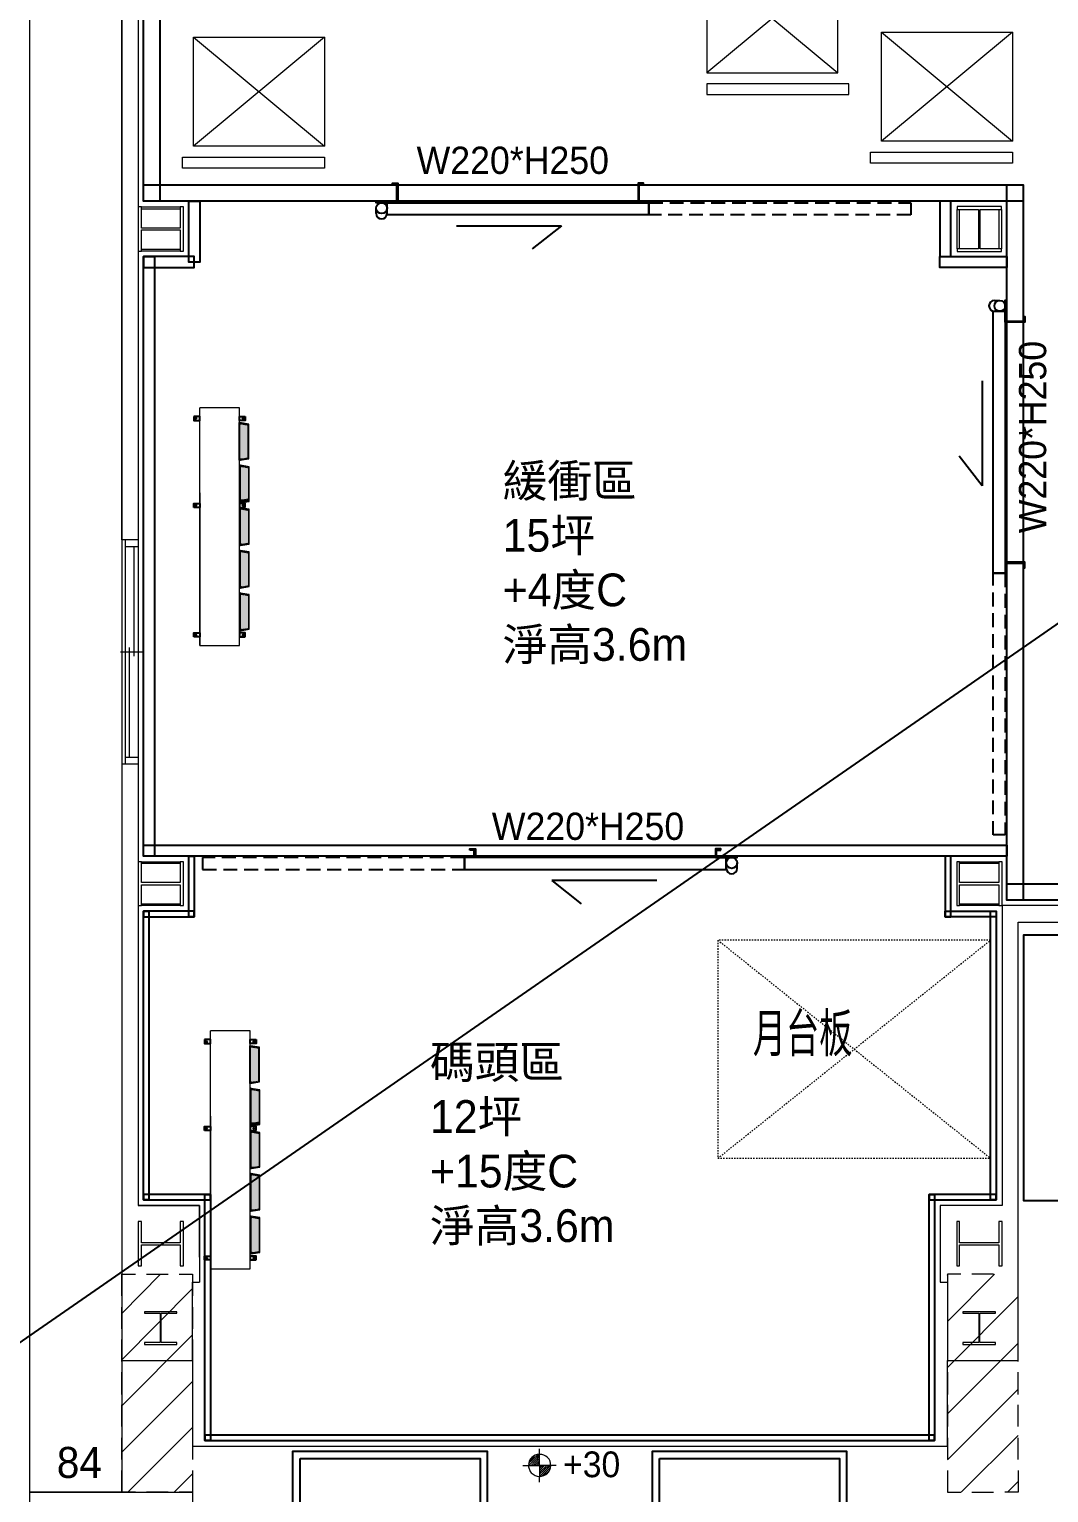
# Model space of a CAD drawing. Header units: millimetres. Extents: x -15161 to 10473752, y -72817 to 33960.
# Drawn here: x -1918 to -984, y -19793 to -18451 of the extents above; entities that cross this region are included whole.
import ezdxf
from ezdxf.enums import TextEntityAlignment as Align

# ---------------------------------------------------------------- set-up
doc = ezdxf.new("R2010")
doc.units = ezdxf.units.MM
for name, pattern in [('DASHED', [0.75, 0.5, -0.25]), ('HIDDEN', [9.525, 6.35, -3.175]), ('JIS_02_1.2', [2.5, 1.25, -1.25])]:
    doc.linetypes.add(name, pattern=pattern)
for name, color, linetype, lineweight in [('1', 7, 'Continuous', 9), ('C6', 6, 'Continuous', 5), ('添利-門', 150, 'Continuous', 25)]:
    doc.layers.add(name, color=color, linetype=linetype, lineweight=lineweight)
for name, color, linetype in [('HIDDEN', 2, 'DASHED'), ('PDF_幾何圖形', 7, 'Continuous'), ('PDF_文字', 7, 'Continuous'), ('TEXT', 4, 'Continuous'), ('TITLE', 7, 'Continuous')]:
    doc.layers.add(name, color=color, linetype=linetype)
doc.styles.add('C1', font='simplex.shx', dxfattribs={"bigfont": 'chin.shx'})
doc.styles.add('CHINA', font='C2.SHX', dxfattribs={"width": 0.8, "bigfont": 'CHINA.SHX'})
doc.styles.add('PDF PMingLiU', font='PMingLiU.ttf')
doc.styles.get("Standard").update_dxf_attribs({"font": 'arial.ttf'})

# ---------------------------------------------------------------- blocks, each defined once
blk = doc.blocks.new('拆除後的建築底圖1131126')
at = {"layer": 'PDF_幾何圖形', "lineweight": 0}
for points in [[(9532.7, 3547.1), (9532.7, -46.7), (9448.4, -46.7), (9448.4, 3547.1)], [(9586, 1090.9), (9589, 1090.9), (9589, 1131.6), (9586, 1131.6), (9586, 1112.1), (9550.5, 1112.1), (9550.5, 1131.6), (9547.5, 1131.6), (9547.5, 1090.9), (9550.5, 1090.9), (9550.5, 1110.4), (9586, 1110.4)], [(9550.5, 1129.5), (9550.5, 1131.6), (9586, 1131.6), (9586, 1129.5)], [(10298.2, 1093.1), (10298.2, 1090.5), (10338.8, 1090.5), (10338.8, 1093.1), (10319.4, 1093.1), (10319.4, 1129.1), (10338.8, 1129.1), (10338.8, 1132), (10298.2, 1132), (10298.2, 1129.1), (10317.7, 1129.1), (10317.7, 1093.1)], [(10298.2, 1093.1), (10298.2, 1129.1), (10299.9, 1129.1), (10299.9, 1093.1)], [(10336.7, 1093.1), (10336.7, 1129.1), (10338.8, 1129.1), (10338.8, 1093.1)], [(9550.5, 1090.9), (9550.5, 1092.6), (9586, 1092.6), (9586, 1090.9)], [(9586, 491), (9589, 491), (9589, 531.2), (9586, 531.2), (9586, 512.2), (9550.5, 512.2), (9550.5, 531.2), (9547.5, 531.2), (9547.5, 491), (9550.5, 491), (9550.5, 510), (9586, 510)], [(9550.5, 529.5), (9550.5, 531.2), (9586, 531.2), (9586, 529.5)], [(10336.3, 491), (10339.3, 491), (10339.3, 531.2), (10336.3, 531.2), (10336.3, 512.2), (10300.3, 512.2), (10300.3, 531.2), (10297.8, 531.2), (10297.8, 491), (10300.3, 491), (10300.3, 510), (10336.3, 510)], [(10300.3, 529.5), (10300.3, 531.2), (10336.3, 531.2), (10336.3, 529.5)], [(9550.5, 491), (9550.5, 492.7), (9586, 492.7), (9586, 491)], [(10282.5, 168.8), (10282.5, 145.9), (10289.3, 145.9), (10289.3, 73.9), (10354.1, 73.9), (10354.1, 475.7), (10418.4, 475.7), (11018.4, 475.7), (11073.4, 475.7), (11073.4, 460.9), (11123.4, 460.9), (11123.4, 491), (11018.4, 491), (10418.4, 491), (10339.3, 491), (10339.3, 216.2), (10282.5, 216.2), (10282.5, 168.8)], [(10300.3, 491), (10300.3, 492.7), (10336.3, 492.7), (10336.3, 491)], [(9586, 160.7), (9589, 160.7), (9589, 201.4), (9586, 201.4), (9586, 181.9), (9550.5, 181.9), (9550.5, 201.4), (9547.5, 201.4), (9547.5, 160.7), (9550.5, 160.7), (9550.5, 180.2), (9586, 180.2)], [(10336.3, 160.7), (10339.3, 160.7), (10339.3, 201.4), (10336.3, 201.4), (10336.3, 181.9), (10300.3, 181.9), (10300.3, 201.4), (10297.8, 201.4), (10297.8, 160.7), (10300.3, 160.7), (10300.3, 180.2), (10336.3, 180.2)], [(9583.1, 117.5), (9583.1, 118.8), (9553.4, 118.8), (9553.4, 117.5), (9567.8, 117.5), (9567.8, 90.4), (9553.4, 90.4), (9553.4, 88.8), (9583.1, 88.8), (9583.1, 90.4), (9568.7, 90.4), (9568.7, 117.5)], [(10333.3, 117.5), (10333.3, 118.8), (10303.3, 118.8), (10303.3, 117.5), (10318.1, 117.5), (10318.1, 90.4), (10303.3, 90.4), (10303.3, 88.8), (10333.3, 88.8), (10333.3, 90.4), (10318.9, 90.4), (10318.9, 117.5)], [(9597.5, -46.7), (9597.5, -169.5), (9487.4, -169.5), (9487.4, -569.6), (10787.6, -569.6), (9448.4, -741.5), (9448.4, -46.7)]]:
    blk.add_lwpolyline(points, close=True, dxfattribs=at)
for points in [[(9448.4, 1282.7), (9448.4, 1302.6)], [(9547.5, 1308.6), (9547.5, 826.3), (9532.7, 826.3), (9532.7, 1308.6)], [(9448.4, 1252.7), (9448.4, 1272.6)], [(9448.4, 1222.6), (9448.4, 1242.5)], [(9448.4, 1192.6), (9448.4, 1212.5)], [(9448.4, 1162.5), (9448.4, 1182.4)], [(9448.4, 1132.4), (9448.4, 1152.8)], [(9448.4, 1102.4), (9448.4, 1122.7)], [(9448.4, 1072.7), (9448.4, 1092.6)], [(9448.4, 1042.7), (9448.4, 1062.6)], [(9448.4, 1012.6), (9448.4, 1032.5)], [(9448.4, 982.6), (9448.4, 1002.5)], [(9448.4, 952.5), (9448.4, 972.4)], [(9448.4, 922.4), (9448.4, 942.8)], [(9448.4, 892.4), (9448.4, 912.7)], [(9448.4, 862.7), (9448.4, 882.6)], [(9448.4, 832.7), (9448.4, 852.6)], [(9448.4, 802.6), (9448.4, 822.5)], [(9532.7, 826.3), (9532.7, 621), (9547.5, 621), (9547.5, 216.2), (9603.8, 216.2), (9603.8, 168.8), (9603.8, 216.2), (9547.5, 216.2)], [(9535.6, 826.3), (9535.6, 621)], [(9547.5, 820), (9535.6, 820)], [(9543.7, 820), (9543.7, 719.6)], [(9547.5, 826.3), (9547.5, 621)], [(9448.4, 772.5), (9448.4, 792.4)], [(9448.4, 742.5), (9448.4, 762.4)], [(9448.4, 712.4), (9448.4, 732.3)], [(9539.5, 626.9), (9539.5, 727.7)], [(9551.7, 723.4), (9531.4, 723.4)], [(9448.4, 682.4), (9448.4, 702.7)], [(9448.4, 652.3), (9448.4, 672.6)], [(9448.4, 622.7), (9448.4, 642.6)], [(9532.7, 621), (9532.7, 73.9), (9597.5, 73.9), (9597.5, 145.9), (9603.8, 145.9)], [(9547.5, 626.9), (9535.6, 626.9)], [(9448.4, 592.6), (9448.4, 612.5)], [(9448.4, 562.5), (9448.4, 582.4)], [(9448.4, 532.5), (9448.4, 552.4)], [(9448.4, 502.4), (9448.4, 522.3)], [(9448.4, 472.4), (9448.4, 492.3)], [(9448.4, 442.3), (9448.4, 462.6)], [(9448.4, 412.2), (9448.4, 432.6)], [(9448.4, 382.6), (9448.4, 402.5)], [(9448.4, 352.5), (9448.4, 372.4)], [(9448.4, 322.5), (9448.4, 342.4)], [(9448.4, 292.4), (9448.4, 312.3)], [(9448.4, 262.3), (9448.4, 282.2)], [(9448.4, 232.3), (9448.4, 252.6)], [(9448.4, 202.2), (9448.4, 222.5)], [(10339.3, 216.2), (10282.5, 216.2), (10282.5, 168.8)], [(9448.4, 172.6), (9448.4, 192.5)], [(9448.4, 142.5), (9448.4, 162.4)], [(9603.8, 168.8), (9603.8, 145.9)], [(9532.7, 133.2), (9532.7, 153.1), (9545, 153.1)], [(9532.7, 117.1), (9568.2, 153.1)], [(9555.1, 153.1), (9575, 153.1)], [(9585.2, 153.1), (9597.5, 153.1), (9597.5, 133.2)], [(10301.6, 153.1), (10289.3, 153.1), (10289.3, 133.2)], [(10289.3, 109.9), (10332.5, 153.1)], [(10289.3, 152.3), (10289.7, 153.1)], [(10331.6, 153.1), (10311.7, 153.1)], [(10354.1, 133.2), (10354.1, 153.1)], [(9532.7, 74.8), (9597.5, 140)], [(9448.4, 112.5), (9448.4, 132.4)], [(9532.7, 103.1), (9532.7, 123)], [(9597.5, 123), (9597.5, 103.1)], [(10289.3, 67.6), (10354.1, 132.8)], [(10289.3, 123), (10289.3, 103.1)], [(9448.4, 82.4), (9448.4, 102.3)], [(9532.7, 32.4), (9597.5, 97.6)], [(9532.7, 73.1), (9532.7, 93.4)], [(9597.5, 93.4), (9597.5, 73.1)], [(10289.3, 93.4), (10289.3, 73.1)], [(10289.3, 25.2), (10354.1, 90)], [(10354.1, 73.1), (10354.1, 93.4)], [(9448.4, 52.3), (9448.4, 72.2)], [(9597.5, 73.9), (9597.5, -4.4), (10289.3, -4.4), (10289.3, 73.9)], [(9532.7, 43), (9532.7, 63.3)], [(9532.7, -9.9), (9597.5, 54.9)], [(9597.5, 63.3), (9597.5, 43)], [(10289.3, 63.3), (10289.3, 43)], [(10354.1, 43), (10354.1, 63.3)], [(9448.4, 22.3), (9448.4, 42.2)], [(10289.3, -17.1), (10354.1, 47.7)], [(9532.7, 13.4), (9532.7, 33.3)], [(9597.5, 33.3), (9597.5, 13.4)], [(10289.3, 33.3), (10289.3, 13.4)], [(10354.1, 13.4), (10354.1, 33.3)], [(9448.4, -7.8), (9448.4, 12.5)], [(9532.7, -16.7), (9532.7, 3.2)], [(9538.2, -46.7), (9597.5, 12.5)], [(9597.5, 3.2), (9597.5, -16.7)], [(10289.3, 3.2), (10289.3, -16.7)], [(10302, -46.7), (10354.1, 5.3)], [(10354.1, -16.7), (10354.1, 3.2)], [(9448.4, -37.8), (9448.4, -17.5)], [(9545, -46.7), (9532.7, -46.7), (9532.7, -26.8)], [(9580.5, -46.7), (9597.5, -29.8)], [(9597.5, -26.8), (9597.5, -46.7), (9585.2, -46.7)], [(10289.3, -26.8), (10289.3, -46.7), (10301.6, -46.7)], [(10354.1, -26.8), (10354.1, -46.7), (10341.8, -46.7)], [(10344.3, -46.7), (10354.1, -37)], [(9575, -46.7), (9555.1, -46.7)], [(10311.7, -46.7), (10331.6, -46.7)]]:
    blk.add_lwpolyline(points, dxfattribs=at)
at = {"layer": 'PDF_幾何圖形', "lineweight": 5}
for points in [[(9905.3, -20.5), (9914.2, -12)], [(9905.7, -22.2), (9915.4, -12.4)], [(9906.1, -18.4), (9911.6, -12.4)], [(9915.4, -37.4), (9915.4, -32.3), (9915.9, -32.8), (9915.4, -32.3), (9925.6, -22.2), (9915.4, -22.2), (9915.4, -12), (9915.4, -6.9)], [(9900.2, -22.2), (9905.3, -22.2), (9905.3, -23.4), (9905.7, -24.3), (9906.5, -26.8), (9907, -27.7), (9907.8, -29)], [(9905.3, -22.2), (9915.4, -22.2), (9915.4, -32.3)], [(9907.8, -22.2), (9915.4, -14.1)], [(9909.5, -22.2), (9915.4, -15.8)], [(9911.2, -22.2), (9915.4, -17.9)], [(9912.9, -22.2), (9915.4, -19.6)], [(9915, -22.2), (9915.4, -21.3)], [(9915.4, -23), (9916.7, -22.2)], [(9915.4, -25.1), (9918.4, -22.2)], [(9915.4, -26.8), (9920.1, -22.2)], [(9915.4, -28.5), (9922.2, -22.2)], [(9915.4, -30.2), (9923.9, -22.2)], [(9917.5, -31.9), (9925.6, -23.9)], [(9930.7, -22.2), (9925.6, -22.2), (9926, -22.6)], [(9920.1, -31.1), (9924.7, -26.8)]]:
    blk.add_lwpolyline(points, dxfattribs=at)
for points in [[(9915.4, -12), (9909.9, -11.4), (9905.2, -16.9), (9905.3, -22.2)], [(9925.6, -22.2), (9926.4, -16.9), (9920.7, -11.4), (9915.4, -12)], [(9915.4, -32.3), (9920.7, -32.3), (9926.1, -27.8), (9925.6, -22.2)], [(9907.8, -29), (9909.9, -30.5), (9912.7, -32.4), (9915.4, -32.3)]]:
    blk.add_open_spline(points, degree=3, dxfattribs=at)
at = {"layer": 'PDF_文字', "attachment_point": 4, "style": 'PDF PMingLiU'}
for s, insert, char_height in [('84', (9473, -19.6), 28.45), ('+30', (9937, -21.3), 23.61)]:
    blk.add_mtext(s, dxfattribs=dict(at, insert=insert, char_height=char_height))
blk = doc.blocks.new('3.5T')
at = {"color": 0}
for p, q in [((23807.8, 9290.4), (23807.8, 9312.3)), ((23837.3, 9250.6), (23840.8, 9311.2)), ((23924.8, 9250.6), (23924.8, 9311.2)), ((23960.4, 9290.4), (23960.4, 9312.3)), ((23861.8, 9300.7), (23903.8, 9300.7)), ((23882.8, 9279.7), (23861.8, 9300.7)), ((23903.8, 9300.7), (23882.8, 9279.7)), ((23819.6, 9290.4), (23807.8, 9290.4)), ((23819.9, 9290.2), (23816.3, 9244.7)), ((23840.8, 9290.2), (23819.9, 9290.2)), ((23924.8, 9290.2), (23945.8, 9290.2)), ((23945.6, 9290.4), (23960.4, 9290.4)), ((23945.8, 9290.2), (23950.7, 9244.7)), ((23855.7, 9257.3), (23855.7, 9273.3)), ((23855.7, 9273.3), (23908.4, 9273.3)), ((23908.4, 9273.3), (23908.4, 9257.3)), ((23856.9, 9257.3), (23856.9, 9262.1)), ((23856.9, 9262.1), (23908.4, 9262.1)), ((23908.4, 9257.3), (23856.9, 9257.3)), ((23956.6, 9250.6), (23811.2, 9250.6)), ((23816.3, 9250.6), (23816.3, 9254.1)), ((23816.3, 9206.2), (23816.3, 9250.6)), ((23945.8, 9127.5), (23950.7, 9250.6)), ((23950.7, 9250.6), (23950.7, 9254.1)), ((23798.9, 9234.7), (23798.9, 9143.3)), ((23966.8, 9143.3), (23966.8, 9239.1)), ((23816.3, 9206.2), (23798.9, 9206.2)), ((23819.9, 9127.5), (23816.3, 9206.2)), ((23824.8, 9210.5), (23817, 9210.5)), ((23820.7, 9154.3), (23820.7, 9210.5)), ((23820.8, 9199.4), (23821.4, 9212.4)), ((23821.4, 9210.6), (23830.3, 9211.2)), ((23830.3, 9211.2), (23830.3, 9199.4)), ((23933.2, 9211.2), (23933.2, 9199.4)), ((23942.1, 9210.6), (23933.2, 9211.2)), ((23942.7, 9199.4), (23942.1, 9212.4)), ((23942.8, 9154.3), (23942.8, 9210.5)), ((23950.7, 9206.2), (23966.8, 9206.2)), ((23809.4, 9174.8), (23809.4, 9201)), ((23809.4, 9201), (23816.3, 9201)), ((23830.3, 9198.8), (23820.8, 9199.4)), ((23829.7, 9193.5), (23820.8, 9193.5)), ((23829.7, 9162.7), (23829.7, 9193.5)), ((23933.2, 9198.8), (23942.7, 9199.4)), ((23933.8, 9193.5), (23942.7, 9193.5)), ((23933.8, 9162.7), (23933.8, 9193.5)), ((23956.3, 9201), (23950.7, 9201)), ((23956.3, 9174.8), (23956.3, 9201)), ((23816.3, 9174.8), (23809.4, 9174.8)), ((23822, 9153.3), (23829.7, 9162.7)), ((23941.5, 9153.3), (23933.8, 9162.7)), ((23950.7, 9174.8), (23956.3, 9174.8)), ((23826.8, 9153.8), (23798.9, 9143.3)), ((23822.6, 9149.7), (23832, 9156.8)), ((23822.6, 9144.4), (23822.6, 9149.7)), ((23831.5, 9150.1), (23831, 9154.3)), ((23833.2, 9156.2), (23922.6, 9156.2)), ((23922.6, 9156.8), (23934.4, 9156.8)), ((23932, 9150.1), (23932.5, 9154.3)), ((23934.4, 9156.8), (23939.7, 9150.3)), ((23966.8, 9143.3), (23935.3, 9153.8)), ((23939.7, 9150.3), (23940.9, 9140.9)), ((23819.7, 9143.3), (23777.9, 9143.3)), ((23778.2, 9144), (23782.4, 9146.5)), ((23782.4, 9146.5), (23795.1, 9146.5)), ((23795.1, 9146.5), (23798.1, 9145.9)), ((23798.9, 9143.3), (23809.4, 9127.5)), ((23884.7, 9137.9), (23820.2, 9139.2)), ((23822.6, 9140.3), (23822.6, 9144.4)), ((23947.6, 9141.5), (23884.7, 9137.9)), ((23947.3, 9143.3), (23987.7, 9143.3)), ((23956.3, 9127.5), (23966.8, 9143.3)), ((23971.1, 9146.5), (23968.1, 9145.9)), ((23989.3, 9146.5), (23971.1, 9146.5)), ((23988.1, 9142.8), (23989.3, 9146.5)), ((23808.4, 9128.4), (23808.4, 9123.7)), ((23808.4, 9123.7), (23880.6, 9119)), ((23809.6, 9128.4), (23820.2, 9126.1)), ((23820.2, 9126.1), (23880.6, 9122.5)), ((23880.6, 9122.5), (23946.2, 9127.9)), ((23880.6, 9119), (23956.9, 9123.7)), ((23946.2, 9127.9), (23956.3, 9128.4)), ((23956.9, 9123.7), (23956.9, 9127.9))]:
    blk.add_line(p, q, dxfattribs=at)
for points in [[(23971.8, 9312.3), (23793.8, 9312.3), (23793.8, 9675.1), (23971.8, 9675.1)], [(23800.3, 9668.4), (23965.3, 9668.4), (23965.3, 9318.8), (23800.3, 9318.8)]]:
    blk.add_lwpolyline(points, close=True, dxfattribs=at)
at = {"color": 0, "const_width": 0.81}
blk.add_lwpolyline([(23829.1, 9153.4), (23826.7, 9153.4), (23826.7, 9154.1), (23827.7, 9154.1)], dxfattribs=at)
at = {"color": 0}
for centre in [(23819.9, 9261.1), (23945.8, 9261.1)]:
    blk.add_circle(centre, 7, dxfattribs=at)
for centre, radius, start, end in [((23815, 9235.3), 15.7, 87.7639, 182.2025), ((23956.7, 9240.2), 11.1, 337.225, 77.1287)]:
    blk.add_arc(centre, radius, start, end, dxfattribs=at)
at = {"layer": 'TEXT', "style": 'C1', "width": 0.8}
blk.add_text('3.5T', height=50, dxfattribs=at).set_placement((23877.6, 9497.3), align=Align.MIDDLE_CENTER)

msp = doc.modelspace()

# ---------------------------------------------------------------- hatches: boundary and pattern name
h = msp.add_hatch(color=230)
h.dxf.hatch_style = 1
h.paths.add_polyline_path([(-1717.3388, -18813.6885), (-1725.0596, -18812.2847), (-1725.0596, -18813.5132), (-1725.0596, -18845.8782), (-1717.3388, -18844.4744)])
h = msp.add_hatch(color=230)
h.dxf.hatch_style = 1
h.paths.add_polyline_path([(-1716.8846, -18852.7468), (-1724.6054, -18851.343), (-1724.6054, -18852.5715), (-1724.6054, -18884.9365), (-1716.8846, -18883.5327)])
h = msp.add_hatch(color=230)
h.dxf.hatch_style = 1
h.paths.add_polyline_path([(-1716.8846, -18891.8052), (-1724.6054, -18890.4014), (-1724.6054, -18891.6299), (-1724.6054, -18923.9948), (-1716.8846, -18922.591)])
h = msp.add_hatch(color=230)
h.dxf.hatch_style = 1
h.paths.add_polyline_path([(-1716.8846, -18930.8635), (-1724.6054, -18929.4597), (-1724.6054, -18930.6882), (-1724.6054, -18963.0532), (-1716.8846, -18961.6494)])
h = msp.add_hatch(color=230)
h.dxf.hatch_style = 1
h.paths.add_polyline_path([(-1716.8846, -18969.9218), (-1724.6054, -18968.518), (-1724.6054, -18969.7465), (-1724.6054, -19002.1115), (-1716.8846, -19000.7077)])
h = msp.add_hatch(color=230)
h.dxf.hatch_style = 1
h.paths.add_polyline_path([(-1716.8846, -18969.9218), (-1724.6054, -18968.518), (-1724.6054, -18969.7465), (-1724.6054, -19002.1115), (-1716.8846, -19000.7077)])
h = msp.add_hatch(color=230)
h.dxf.hatch_style = 1
h.paths.add_polyline_path([(-1707.5197, -19384.8586), (-1715.2405, -19383.4548), (-1715.2405, -19384.6833), (-1715.2405, -19417.0482), (-1707.5197, -19415.6444)])
h = msp.add_hatch(color=230)
h.dxf.hatch_style = 1
h.paths.add_polyline_path([(-1707.0655, -19423.9169), (-1714.7864, -19422.5131), (-1714.7864, -19423.7416), (-1714.7864, -19456.1065), (-1707.0655, -19454.7028)])
h = msp.add_hatch(color=230)
h.dxf.hatch_style = 1
h.paths.add_polyline_path([(-1707.0655, -19462.9752), (-1714.7864, -19461.5714), (-1714.7864, -19462.7999), (-1714.7864, -19495.1649), (-1707.0655, -19493.7611)])
h = msp.add_hatch(color=230)
h.dxf.hatch_style = 1
h.paths.add_polyline_path([(-1707.0655, -19502.0336), (-1714.7864, -19500.6298), (-1714.7864, -19501.8583), (-1714.7864, -19534.2232), (-1707.0655, -19532.8194)])
h = msp.add_hatch(color=230)
h.dxf.hatch_style = 1
h.paths.add_polyline_path([(-1707.0655, -19541.0919), (-1714.7864, -19539.6881), (-1714.7864, -19540.9166), (-1714.7864, -19573.2815), (-1707.0655, -19571.8778)])
h = msp.add_hatch(color=230)
h.dxf.hatch_style = 1
h.paths.add_polyline_path([(-1707.0655, -19541.0919), (-1714.7864, -19539.6881), (-1714.7864, -19540.9166), (-1714.7864, -19573.2815), (-1707.0655, -19571.8778)])
at = {"layer": '1'}
h = msp.add_hatch(color=230, dxfattribs=at)
h.dxf.hatch_style = 1
h.paths.add_polyline_path([(-1725.0596, -18812.2847), (-1725.0596, -18813.5132), (-1717.5522, -18813.6497)])
h = msp.add_hatch(color=230, dxfattribs=at)
h.dxf.hatch_style = 1
h.paths.add_polyline_path([(-1725.0596, -18845.8782), (-1725.0596, -18844.6497), (-1717.5522, -18844.5132)])
h = msp.add_hatch(color=230, dxfattribs=at)
h.dxf.hatch_style = 1
h.paths.add_polyline_path([(-1725.0596, -18845.8782), (-1725.0596, -18844.6497), (-1717.5522, -18844.5132)])
h = msp.add_hatch(color=230, dxfattribs=at)
h.dxf.hatch_style = 1
h.paths.add_polyline_path([(-1724.6054, -18851.343), (-1724.6054, -18852.5715), (-1717.098, -18852.708)])
h = msp.add_hatch(color=230, dxfattribs=at)
h.dxf.hatch_style = 1
h.paths.add_polyline_path([(-1724.6054, -18883.3923), (-1724.6054, -18882.1638), (-1717.098, -18882.0273)])
h = msp.add_hatch(color=230, dxfattribs=at)
h.dxf.hatch_style = 1
h.paths.add_polyline_path([(-1724.6054, -18883.3923), (-1724.6054, -18882.1638), (-1717.098, -18882.0273)])
h = msp.add_hatch(color=230, dxfattribs=at)
h.dxf.hatch_style = 1
h.paths.add_polyline_path([(-1724.6054, -18883.3923), (-1724.6054, -18882.1638), (-1717.098, -18882.0273)])
h = msp.add_hatch(color=230, dxfattribs=at)
h.dxf.hatch_style = 1
h.paths.add_polyline_path([(-1724.6054, -18883.3923), (-1724.6054, -18882.1638), (-1717.098, -18882.0273)])
h = msp.add_hatch(color=230, dxfattribs=at)
h.dxf.hatch_style = 1
h.paths.add_polyline_path([(-1724.6054, -18884.9365), (-1724.6054, -18883.708), (-1717.098, -18883.5715)])
h = msp.add_hatch(color=230, dxfattribs=at)
h.dxf.hatch_style = 1
h.paths.add_polyline_path([(-1724.6054, -18884.9365), (-1724.6054, -18883.708), (-1717.098, -18883.5715)])
h = msp.add_hatch(color=230, dxfattribs=at)
h.dxf.hatch_style = 1
h.paths.add_polyline_path([(-1724.6054, -18890.4014), (-1724.6054, -18891.6299), (-1717.098, -18891.7664)])
h = msp.add_hatch(color=230, dxfattribs=at)
h.dxf.hatch_style = 1
h.paths.add_polyline_path([(-1724.6054, -18923.9948), (-1724.6054, -18922.7663), (-1717.098, -18922.6298)])
h = msp.add_hatch(color=230, dxfattribs=at)
h.dxf.hatch_style = 1
h.paths.add_polyline_path([(-1724.6054, -18923.9948), (-1724.6054, -18922.7663), (-1717.098, -18922.6298)])
h = msp.add_hatch(color=230, dxfattribs=at)
h.dxf.hatch_style = 1
h.paths.add_polyline_path([(-1724.6054, -18929.4597), (-1724.6054, -18930.6882), (-1717.098, -18930.8247)])
h = msp.add_hatch(color=230, dxfattribs=at)
h.dxf.hatch_style = 1
h.paths.add_polyline_path([(-1724.6054, -18963.0532), (-1724.6054, -18961.8247), (-1717.098, -18961.6882)])
h = msp.add_hatch(color=230, dxfattribs=at)
h.dxf.hatch_style = 1
h.paths.add_polyline_path([(-1724.6054, -18963.0532), (-1724.6054, -18961.8247), (-1717.098, -18961.6882)])
h = msp.add_hatch(color=230, dxfattribs=at)
h.dxf.hatch_style = 1
h.paths.add_polyline_path([(-1724.6054, -18968.518), (-1724.6054, -18969.7465), (-1717.098, -18969.883)])
h = msp.add_hatch(color=230, dxfattribs=at)
h.dxf.hatch_style = 1
h.paths.add_polyline_path([(-1724.6054, -18968.518), (-1724.6054, -18969.7465), (-1717.098, -18969.883)])
h = msp.add_hatch(color=230, dxfattribs=at)
h.dxf.hatch_style = 1
h.paths.add_polyline_path([(-1724.6054, -19002.1115), (-1724.6054, -19000.883), (-1717.098, -19000.7465)])
h = msp.add_hatch(color=230, dxfattribs=at)
h.dxf.hatch_style = 1
h.paths.add_polyline_path([(-1724.6054, -19002.1115), (-1724.6054, -19000.883), (-1717.098, -19000.7465)])
h = msp.add_hatch(color=230, dxfattribs=at)
h.dxf.hatch_style = 1
h.paths.add_polyline_path([(-1724.6054, -19002.1115), (-1724.6054, -19000.883), (-1717.098, -19000.7465)])
h = msp.add_hatch(color=230, dxfattribs=at)
h.dxf.hatch_style = 1
h.paths.add_polyline_path([(-1724.6054, -19002.1115), (-1724.6054, -19000.883), (-1717.098, -19000.7465)])
h = msp.add_hatch(color=230, dxfattribs=at)
h.dxf.hatch_style = 1
h.paths.add_polyline_path([(-1715.2405, -19383.4548), (-1715.2405, -19384.6833), (-1707.7331, -19384.8198)])
h = msp.add_hatch(color=230, dxfattribs=at)
h.dxf.hatch_style = 1
h.paths.add_polyline_path([(-1715.2405, -19417.0482), (-1715.2405, -19415.8197), (-1707.7331, -19415.6832)])
h = msp.add_hatch(color=230, dxfattribs=at)
h.dxf.hatch_style = 1
h.paths.add_polyline_path([(-1715.2405, -19417.0482), (-1715.2405, -19415.8197), (-1707.7331, -19415.6832)])
h = msp.add_hatch(color=230, dxfattribs=at)
h.dxf.hatch_style = 1
h.paths.add_polyline_path([(-1714.7864, -19422.5131), (-1714.7864, -19423.7416), (-1707.2789, -19423.8781)])
h = msp.add_hatch(color=230, dxfattribs=at)
h.dxf.hatch_style = 1
h.paths.add_polyline_path([(-1714.7864, -19454.5624), (-1714.7864, -19453.3339), (-1707.2789, -19453.1974)])
h = msp.add_hatch(color=230, dxfattribs=at)
h.dxf.hatch_style = 1
h.paths.add_polyline_path([(-1714.7864, -19454.5624), (-1714.7864, -19453.3339), (-1707.2789, -19453.1974)])
h = msp.add_hatch(color=230, dxfattribs=at)
h.dxf.hatch_style = 1
h.paths.add_polyline_path([(-1714.7864, -19454.5624), (-1714.7864, -19453.3339), (-1707.2789, -19453.1974)])
h = msp.add_hatch(color=230, dxfattribs=at)
h.dxf.hatch_style = 1
h.paths.add_polyline_path([(-1714.7864, -19454.5624), (-1714.7864, -19453.3339), (-1707.2789, -19453.1974)])
h = msp.add_hatch(color=230, dxfattribs=at)
h.dxf.hatch_style = 1
h.paths.add_polyline_path([(-1714.7864, -19456.1065), (-1714.7864, -19454.8781), (-1707.2789, -19454.7416)])
h = msp.add_hatch(color=230, dxfattribs=at)
h.dxf.hatch_style = 1
h.paths.add_polyline_path([(-1714.7864, -19456.1065), (-1714.7864, -19454.8781), (-1707.2789, -19454.7416)])
h = msp.add_hatch(color=230, dxfattribs=at)
h.dxf.hatch_style = 1
h.paths.add_polyline_path([(-1714.7864, -19461.5714), (-1714.7864, -19462.7999), (-1707.2789, -19462.9364)])
h = msp.add_hatch(color=230, dxfattribs=at)
h.dxf.hatch_style = 1
h.paths.add_polyline_path([(-1714.7864, -19495.1649), (-1714.7864, -19493.9364), (-1707.2789, -19493.7999)])
h = msp.add_hatch(color=230, dxfattribs=at)
h.dxf.hatch_style = 1
h.paths.add_polyline_path([(-1714.7864, -19495.1649), (-1714.7864, -19493.9364), (-1707.2789, -19493.7999)])
h = msp.add_hatch(color=230, dxfattribs=at)
h.dxf.hatch_style = 1
h.paths.add_polyline_path([(-1714.7864, -19500.6298), (-1714.7864, -19501.8583), (-1707.2789, -19501.9948)])
h = msp.add_hatch(color=230, dxfattribs=at)
h.dxf.hatch_style = 1
h.paths.add_polyline_path([(-1714.7864, -19534.2232), (-1714.7864, -19532.9947), (-1707.2789, -19532.8582)])
h = msp.add_hatch(color=230, dxfattribs=at)
h.dxf.hatch_style = 1
h.paths.add_polyline_path([(-1714.7864, -19534.2232), (-1714.7864, -19532.9947), (-1707.2789, -19532.8582)])
h = msp.add_hatch(color=230, dxfattribs=at)
h.dxf.hatch_style = 1
h.paths.add_polyline_path([(-1714.7864, -19539.6881), (-1714.7864, -19540.9166), (-1707.2789, -19541.0531)])
h = msp.add_hatch(color=230, dxfattribs=at)
h.dxf.hatch_style = 1
h.paths.add_polyline_path([(-1714.7864, -19539.6881), (-1714.7864, -19540.9166), (-1707.2789, -19541.0531)])
h = msp.add_hatch(color=230, dxfattribs=at)
h.dxf.hatch_style = 1
h.paths.add_polyline_path([(-1714.7864, -19573.2815), (-1714.7864, -19572.0531), (-1707.2789, -19571.9166)])
h = msp.add_hatch(color=230, dxfattribs=at)
h.dxf.hatch_style = 1
h.paths.add_polyline_path([(-1714.7864, -19573.2815), (-1714.7864, -19572.0531), (-1707.2789, -19571.9166)])
h = msp.add_hatch(color=230, dxfattribs=at)
h.dxf.hatch_style = 1
h.paths.add_polyline_path([(-1714.7864, -19573.2815), (-1714.7864, -19572.0531), (-1707.2789, -19571.9166)])
h = msp.add_hatch(color=230, dxfattribs=at)
h.dxf.hatch_style = 1
h.paths.add_polyline_path([(-1714.7864, -19573.2815), (-1714.7864, -19572.0531), (-1707.2789, -19571.9166)])

# ---------------------------------------------------------------- linework, layer by layer
at = {"color": 230}
for p, q in [((3360.8703, -15993.257), (-2764.4316, -20235.0286)), ((-1716.8751, -18822.1031), (-1716.8846, -18822.1031)), ((-1716.8751, -18836.0598), (-1716.8846, -18836.0598)), ((-1716.4209, -18861.1614), (-1716.4304, -18861.1614)), ((-1716.4209, -18875.1182), (-1716.4304, -18875.1182)), ((-1716.4209, -18900.2197), (-1716.4304, -18900.2197)), ((-1716.4209, -18914.1765), (-1716.4304, -18914.1765)), ((-1716.4209, -18939.2781), (-1716.4304, -18939.2781)), ((-1716.4209, -18953.2348), (-1716.4304, -18953.2348)), ((-1716.4209, -18978.3364), (-1716.4304, -18978.3364)), ((-1716.4209, -18978.3364), (-1716.4304, -18978.3364)), ((-1716.4209, -18992.2932), (-1716.4304, -18992.2932)), ((-1716.4209, -18992.2932), (-1716.4304, -18992.2932)), ((-1707.056, -19393.2731), (-1707.0655, -19393.2731)), ((-1707.056, -19407.2299), (-1707.0655, -19407.2299)), ((-1706.6018, -19432.3314), (-1706.6114, -19432.3314)), ((-1706.6018, -19446.2882), (-1706.6114, -19446.2882)), ((-1706.6018, -19471.3898), (-1706.6114, -19471.3898)), ((-1706.6018, -19485.3465), (-1706.6114, -19485.3465)), ((-1706.6018, -19510.4481), (-1706.6114, -19510.4481)), ((-1706.6018, -19524.4049), (-1706.6114, -19524.4049)), ((-1706.6018, -19549.5064), (-1706.6114, -19549.5064)), ((-1706.6018, -19549.5064), (-1706.6114, -19549.5064)), ((-1706.6018, -19563.4632), (-1706.6114, -19563.4632)), ((-1706.6018, -19563.4632), (-1706.6114, -19563.4632))]:
    msp.add_line(p, q, dxfattribs=at)
at = {"color": 8, "lineweight": 13, "ltscale": 0.13}
for p, q in [((-1297.001, -18391.1803), (-1177.001, -18491.1803)), ((-1177.001, -18391.1803), (-1297.001, -18491.1803)), ((-1017.001, -18453.9743), (-1137.001, -18553.9743)), ((-1137.001, -18453.9743), (-1017.001, -18553.9743)), ((-1647.4706, -18458.5515), (-1767.4706, -18558.5515)), ((-1767.4706, -18458.5515), (-1647.4706, -18558.5515))]:
    msp.add_line(p, q, dxfattribs=at)
at = {"color": 94}
for points in [[(-1798.3405, -18608.9743), (-1813.3405, -18608.9743), (-1813.3405, -18059.659), (-1798.3405, -18059.659)], [(-1813.3405, -18608.9743), (-1813.3405, -18593.9743), (-1007.001, -18593.9743), (-1007.001, -18608.9743)], [(-1007.001, -19249.582), (-1022.001, -19249.582), (-1022.001, -18593.9743), (-1007.001, -18593.9743)], [(-321.5315, -19234.582), (-321.5315, -19249.582), (-1022.001, -19249.582), (-1022.001, -19234.582)]]:
    msp.add_lwpolyline(points, close=True, dxfattribs=at)
at = {"color": 8, "lineweight": 13, "ltscale": 0.13}
for points in [[(-1297.001, -18391.1803), (-1297.001, -18491.1803), (-1177.001, -18491.1803), (-1177.001, -18391.1803)], [(-1017.001, -18453.9743), (-1017.001, -18553.9743), (-1137.001, -18553.9743), (-1137.001, -18453.9743)], [(-1647.4706, -18458.5515), (-1647.4706, -18558.5515), (-1767.4706, -18558.5515), (-1767.4706, -18458.5515)], [(-1167.001, -18511.1803), (-1167.001, -18501.1803), (-1297.001, -18501.1803), (-1297.001, -18511.1803)], [(-1147.001, -18573.9743), (-1147.001, -18563.9743), (-1017.001, -18563.9743), (-1017.001, -18573.9743)], [(-1777.4706, -18578.5515), (-1777.4706, -18568.5515), (-1647.4706, -18568.5515), (-1647.4706, -18578.5515)]]:
    msp.add_lwpolyline(points, close=True, dxfattribs=at)
at = {"color": 190}
for points in [[(-1761.8471, -18608.9743), (-1761.8471, -18664.6208), (-1771.8471, -18664.6208), (-1771.8471, -18608.9743)], [(-1083.4945, -18608.9743), (-1083.4945, -18659.6206), (-1073.4945, -18659.6206), (-1073.4945, -18608.9743)], [(-1813.3405, -18669.6206), (-1766.8471, -18669.6206), (-1766.8471, -18659.6206), (-1813.3405, -18659.6206)], [(-1803.3405, -18659.6206), (-1803.3405, -19209.1474), (-1813.3405, -19209.1474), (-1813.3405, -18659.6206)], [(-1022.001, -18669.6206), (-1083.4945, -18669.6206), (-1083.4945, -18659.6206), (-1022.001, -18659.6206)], [(-1813.3405, -19199.1474), (-1022.001, -19199.1474), (-1022.001, -19209.1474), (-1813.3405, -19209.1474)]]:
    msp.add_lwpolyline(points, close=True, dxfattribs=at)
at = {"color": 230}
for points in [[(-1767.2971, -18806.1914), (-1767.2971, -18809.8248), (-1761.8471, -18809.8248), (-1761.8471, -18806.1914)], [(-1720.0638, -18806.1914), (-1720.0638, -18809.8248), (-1725.5138, -18809.8248), (-1725.5138, -18806.1914)], [(-1767.2971, -18889.4856), (-1767.2971, -18885.8523), (-1761.8471, -18885.8523), (-1761.8471, -18889.4856)], [(-1720.0638, -18889.4856), (-1720.0638, -18885.8523), (-1725.5138, -18885.8523), (-1725.5138, -18889.4856)], [(-1767.2971, -19008.2048), (-1767.2971, -19004.5714), (-1761.8471, -19004.5714), (-1761.8471, -19008.2048)], [(-1720.0638, -19008.2048), (-1720.0638, -19004.5714), (-1725.5138, -19004.5714), (-1725.5138, -19008.2048)], [(-1757.478, -19377.3615), (-1757.478, -19380.9948), (-1752.028, -19380.9948), (-1752.028, -19377.3615)], [(-1710.2447, -19377.3615), (-1710.2447, -19380.9948), (-1715.6947, -19380.9948), (-1715.6947, -19377.3615)], [(-1757.478, -19460.6557), (-1757.478, -19457.0223), (-1752.028, -19457.0223), (-1752.028, -19460.6557)], [(-1710.2447, -19460.6557), (-1710.2447, -19457.0223), (-1715.6947, -19457.0223), (-1715.6947, -19460.6557)], [(-1757.478, -19579.3748), (-1757.478, -19575.7415), (-1752.028, -19575.7415), (-1752.028, -19579.3748)], [(-1710.2447, -19579.3748), (-1710.2447, -19575.7415), (-1715.6947, -19575.7415), (-1715.6947, -19579.3748)]]:
    msp.add_lwpolyline(points, close=True, dxfattribs=at)
at = {"color": 30}
for points in [[(-1766.8471, -19209.1474), (-1766.8471, -19264.7939), (-1771.8471, -19264.7939), (-1771.8471, -19209.1474)], [(-1078.4945, -19209.1474), (-1078.4945, -19264.7939), (-1073.4945, -19264.7939), (-1073.4945, -19209.1474)], [(-1813.3405, -19264.7937), (-1766.8471, -19264.7937), (-1766.8471, -19259.7937), (-1813.3405, -19259.7937)], [(-1808.3405, -19259.7937), (-1808.3405, -19524.3703), (-1813.3405, -19524.3703), (-1813.3405, -19259.7937)], [(-1032.0011, -19264.7937), (-1078.4945, -19264.7937), (-1078.4945, -19259.7937), (-1032.0011, -19259.7937)], [(-1032.0011, -19259.7937), (-1032.0011, -19524.3703), (-1037.0011, -19524.3703), (-1037.0011, -19259.7937)], [(-1813.3405, -19524.3703), (-1752.028, -19524.3703), (-1752.028, -19519.3703), (-1813.3405, -19519.3703)], [(-1752.028, -19519.3703), (-1752.028, -19744.9631), (-1757.028, -19744.9631), (-1757.028, -19519.3703)], [(-1088.3136, -19519.3703), (-1088.3136, -19744.9631), (-1093.3136, -19744.9631), (-1093.3136, -19519.3703)], [(-1093.3136, -19524.3703), (-1032.0011, -19524.3703), (-1032.0011, -19519.3703), (-1093.3136, -19519.3703)], [(-1757.028, -19744.9631), (-1088.3136, -19744.9631), (-1088.3136, -19739.9631), (-1757.028, -19739.9631)]]:
    msp.add_lwpolyline(points, close=True, dxfattribs=at)
at = {"color": 54, "lineweight": -3}
msp.add_lwpolyline([(243.2524, -19525.0967), (-1006.4276, -19525.0967), (-1006.4276, -19281.2567), (243.2524, -19281.2567)], close=True, dxfattribs=at)
at = {"color": 230}
for centre in [(-1765.4804, -18808.0081), (-1721.8804, -18808.0081), (-1765.4804, -18887.6689), (-1721.8804, -18887.6689), (-1765.4804, -19006.3881), (-1721.8804, -19006.3881), (-1755.6614, -19379.1782), (-1712.0614, -19379.1782), (-1755.6614, -19458.839), (-1712.0614, -19458.839), (-1755.6614, -19577.5582), (-1712.0614, -19577.5582)]:
    msp.add_circle(centre, 0.604, dxfattribs=at)
at = {"layer": '1', "color": 230}
for p, q in [((-1725.5138, -18798.1981), (-1761.8471, -18798.1981)), ((-1761.8471, -19016.1981), (-1761.8471, -18798.1981)), ((-1725.5138, -19016.1981), (-1725.5138, -18798.1981)), ((-1716.8846, -18813.1856), (-1725.0596, -18811.8231)), ((-1717.3388, -18844.4744), (-1717.3388, -18813.6885)), ((-1716.8846, -18844.9773), (-1716.8846, -18813.1856)), ((-1725.0596, -18846.3398), (-1716.8846, -18844.9773)), ((-1716.4304, -18852.2439), (-1724.6054, -18850.8814)), ((-1716.8846, -18883.5327), (-1716.8846, -18852.7468)), ((-1716.4304, -18884.0356), (-1716.4304, -18852.2439)), ((-1725.5138, -18907.1981), (-1725.5138, -18868.1398)), ((-1761.8471, -18876.3148), (-1761.8471, -19016.1981)), ((-1725.5138, -19016.1981), (-1725.5138, -18876.3148)), ((-1724.6054, -18883.8539), (-1716.4304, -18882.4914)), ((-1724.6054, -18883.8539), (-1716.4304, -18882.4914)), ((-1724.6054, -18885.3981), (-1716.4304, -18884.0356)), ((-1716.4304, -18891.3023), (-1724.6054, -18889.9398)), ((-1716.8846, -18922.591), (-1716.8846, -18891.8052)), ((-1716.4304, -18923.0939), (-1716.4304, -18891.3023)), ((-1724.6054, -18924.4564), (-1716.4304, -18923.0939)), ((-1716.4304, -18930.3606), (-1724.6054, -18928.9981)), ((-1716.8846, -18961.6494), (-1716.8846, -18930.8635)), ((-1716.4304, -18962.1523), (-1716.4304, -18930.3606)), ((-1724.6054, -18963.5148), (-1716.4304, -18962.1523)), ((-1716.4304, -18969.4189), (-1724.6054, -18968.0564)), ((-1716.4304, -18969.4189), (-1724.6054, -18968.0564)), ((-1716.8846, -19000.7077), (-1716.8846, -18969.9218)), ((-1716.8846, -19000.7077), (-1716.8846, -18969.9218)), ((-1716.4304, -19001.2106), (-1716.4304, -18969.4189)), ((-1716.4304, -19001.2106), (-1716.4304, -18969.4189)), ((-1724.6054, -19002.5731), (-1716.4304, -19001.2106)), ((-1724.6054, -19002.5731), (-1716.4304, -19001.2106)), ((-1761.8471, -19016.1981), (-1725.5138, -19016.1981)), ((-1715.6947, -19369.3682), (-1752.028, -19369.3682)), ((-1752.028, -19587.3682), (-1752.028, -19369.3682)), ((-1715.6947, -19587.3682), (-1715.6947, -19369.3682)), ((-1707.0655, -19384.3557), (-1715.2405, -19382.9932)), ((-1707.5197, -19415.6444), (-1707.5197, -19384.8586)), ((-1707.0655, -19416.1473), (-1707.0655, -19384.3557)), ((-1715.2405, -19417.5098), (-1707.0655, -19416.1473)), ((-1706.6114, -19423.414), (-1714.7864, -19422.0515)), ((-1707.0655, -19454.7028), (-1707.0655, -19423.9169)), ((-1706.6114, -19455.2057), (-1706.6114, -19423.414)), ((-1752.028, -19447.4848), (-1752.028, -19587.3682)), ((-1715.6947, -19478.3682), (-1715.6947, -19439.3098)), ((-1715.6947, -19587.3682), (-1715.6947, -19447.4848)), ((-1714.7864, -19455.024), (-1706.6114, -19453.6615)), ((-1714.7864, -19455.024), (-1706.6114, -19453.6615)), ((-1714.7864, -19456.5682), (-1706.6114, -19455.2057)), ((-1706.6114, -19462.4723), (-1714.7864, -19461.1098)), ((-1707.0655, -19493.7611), (-1707.0655, -19462.9752)), ((-1706.6114, -19494.264), (-1706.6114, -19462.4723)), ((-1714.7864, -19495.6265), (-1706.6114, -19494.264)), ((-1706.6114, -19501.5307), (-1714.7864, -19500.1682)), ((-1707.0655, -19532.8194), (-1707.0655, -19502.0336)), ((-1706.6114, -19533.3223), (-1706.6114, -19501.5307)), ((-1714.7864, -19534.6848), (-1706.6114, -19533.3223)), ((-1706.6114, -19540.589), (-1714.7864, -19539.2265)), ((-1706.6114, -19540.589), (-1714.7864, -19539.2265)), ((-1707.0655, -19571.8778), (-1707.0655, -19541.0919)), ((-1707.0655, -19571.8778), (-1707.0655, -19541.0919)), ((-1706.6114, -19572.3807), (-1706.6114, -19540.589)), ((-1706.6114, -19572.3807), (-1706.6114, -19540.589)), ((-1714.7864, -19573.7432), (-1706.6114, -19572.3807)), ((-1714.7864, -19573.7432), (-1706.6114, -19572.3807)), ((-1752.028, -19587.3682), (-1715.6947, -19587.3682))]:
    msp.add_line(p, q, dxfattribs=at)
for points in [[(-1725.9679, -18846.3398), (-1725.0596, -18846.3398), (-1725.0596, -18811.8231), (-1725.9679, -18811.8231)], [(-1725.5138, -18885.3981), (-1724.6054, -18885.3981), (-1724.6054, -18850.8814), (-1725.5138, -18850.8814)], [(-1725.5138, -18924.4564), (-1724.6054, -18924.4564), (-1724.6054, -18889.9398), (-1725.5138, -18889.9398)], [(-1725.5138, -18963.5148), (-1724.6054, -18963.5148), (-1724.6054, -18928.9981), (-1725.5138, -18928.9981)], [(-1725.5138, -19002.5731), (-1724.6054, -19002.5731), (-1724.6054, -18968.0564), (-1725.5138, -18968.0564)], [(-1725.5138, -19002.5731), (-1724.6054, -19002.5731), (-1724.6054, -18968.0564), (-1725.5138, -18968.0564)], [(-1716.1489, -19417.5098), (-1715.2405, -19417.5098), (-1715.2405, -19382.9932), (-1716.1489, -19382.9932)], [(-1715.6947, -19456.5682), (-1714.7864, -19456.5682), (-1714.7864, -19422.0515), (-1715.6947, -19422.0515)], [(-1715.6947, -19495.6265), (-1714.7864, -19495.6265), (-1714.7864, -19461.1098), (-1715.6947, -19461.1098)], [(-1715.6947, -19534.6848), (-1714.7864, -19534.6848), (-1714.7864, -19500.1682), (-1715.6947, -19500.1682)], [(-1715.6947, -19573.7432), (-1714.7864, -19573.7432), (-1714.7864, -19539.2265), (-1715.6947, -19539.2265)], [(-1715.6947, -19573.7432), (-1714.7864, -19573.7432), (-1714.7864, -19539.2265), (-1715.6947, -19539.2265)]]:
    msp.add_lwpolyline(points, close=True, dxfattribs=at)
at = {"layer": 'C6', "color": 150, "linetype": 'JIS_02_1.2'}
for p, q in [((-1287.0011, -19486.1973), (-1037.0011, -19286.1973)), ((-1287.0011, -19286.1973), (-1037.0011, -19486.1973))]:
    msp.add_line(p, q, dxfattribs=at)
msp.add_lwpolyline([(-1287.0011, -19486.1973), (-1037.0011, -19486.1973), (-1037.0011, -19286.1973), (-1287.0011, -19286.1973)], close=True, dxfattribs=at)
at = {"layer": 'HIDDEN', "color": 230}
for p, q in [((-1725.0596, -18812.2847), (-1717.3388, -18813.6885)), ((-1725.0596, -18845.8782), (-1717.3388, -18844.4744)), ((-1724.6054, -18851.343), (-1716.8846, -18852.7468)), ((-1724.6054, -18883.3923), (-1716.8846, -18881.9885)), ((-1724.6054, -18883.3923), (-1716.8846, -18881.9885)), ((-1724.6054, -18884.9365), (-1716.8846, -18883.5327)), ((-1724.6054, -18890.4014), (-1716.8846, -18891.8052)), ((-1724.6054, -18923.9948), (-1716.8846, -18922.591)), ((-1724.6054, -18929.4597), (-1716.8846, -18930.8635)), ((-1724.6054, -18963.0532), (-1716.8846, -18961.6494)), ((-1724.6054, -18968.518), (-1716.8846, -18969.9218)), ((-1724.6054, -18968.518), (-1716.8846, -18969.9218)), ((-1724.6054, -19002.1115), (-1716.8846, -19000.7077)), ((-1724.6054, -19002.1115), (-1716.8846, -19000.7077)), ((-1715.2405, -19383.4548), (-1707.5197, -19384.8586)), ((-1715.2405, -19417.0482), (-1707.5197, -19415.6444)), ((-1714.7864, -19422.5131), (-1707.0655, -19423.9169)), ((-1714.7864, -19454.5624), (-1707.0655, -19453.1586)), ((-1714.7864, -19454.5624), (-1707.0655, -19453.1586)), ((-1714.7864, -19456.1065), (-1707.0655, -19454.7028)), ((-1714.7864, -19461.5714), (-1707.0655, -19462.9752)), ((-1714.7864, -19495.1649), (-1707.0655, -19493.7611)), ((-1714.7864, -19500.6298), (-1707.0655, -19502.0336)), ((-1714.7864, -19534.2232), (-1707.0655, -19532.8194)), ((-1714.7864, -19539.6881), (-1707.0655, -19541.0919)), ((-1714.7864, -19539.6881), (-1707.0655, -19541.0919)), ((-1714.7864, -19573.2815), (-1707.0655, -19571.8778)), ((-1714.7864, -19573.2815), (-1707.0655, -19571.8778))]:
    msp.add_line(p, q, dxfattribs=at)
for points in [[(-1725.5138, -18813.5132), (-1725.0596, -18813.5132), (-1725.0596, -18812.0599), (-1725.5138, -18812.0599)], [(-1725.5138, -18844.6497), (-1725.0596, -18844.6497), (-1725.0596, -18846.103), (-1725.5138, -18846.103)], [(-1725.0596, -18852.5715), (-1724.6054, -18852.5715), (-1724.6054, -18851.1182), (-1725.0596, -18851.1182)], [(-1725.0596, -18882.1638), (-1724.6054, -18882.1638), (-1724.6054, -18883.6172), (-1725.0596, -18883.6172)], [(-1725.0596, -18882.1638), (-1724.6054, -18882.1638), (-1724.6054, -18883.6172), (-1725.0596, -18883.6172)], [(-1725.0596, -18883.708), (-1724.6054, -18883.708), (-1724.6054, -18885.1613), (-1725.0596, -18885.1613)], [(-1725.0596, -18891.6299), (-1724.6054, -18891.6299), (-1724.6054, -18890.1765), (-1725.0596, -18890.1765)], [(-1725.0596, -18922.7663), (-1724.6054, -18922.7663), (-1724.6054, -18924.2197), (-1725.0596, -18924.2197)], [(-1725.0596, -18930.6882), (-1724.6054, -18930.6882), (-1724.6054, -18929.2349), (-1725.0596, -18929.2349)], [(-1725.0596, -18961.8247), (-1724.6054, -18961.8247), (-1724.6054, -18963.278), (-1725.0596, -18963.278)], [(-1725.0596, -18969.7465), (-1724.6054, -18969.7465), (-1724.6054, -18968.2932), (-1725.0596, -18968.2932)], [(-1725.0596, -18969.7465), (-1724.6054, -18969.7465), (-1724.6054, -18968.2932), (-1725.0596, -18968.2932)], [(-1725.0596, -19000.883), (-1724.6054, -19000.883), (-1724.6054, -19002.3363), (-1725.0596, -19002.3363)], [(-1725.0596, -19000.883), (-1724.6054, -19000.883), (-1724.6054, -19002.3363), (-1725.0596, -19002.3363)], [(-1715.6947, -19384.6833), (-1715.2405, -19384.6833), (-1715.2405, -19383.2299), (-1715.6947, -19383.2299)], [(-1715.6947, -19415.8197), (-1715.2405, -19415.8197), (-1715.2405, -19417.2731), (-1715.6947, -19417.2731)], [(-1715.2405, -19423.7416), (-1714.7864, -19423.7416), (-1714.7864, -19422.2883), (-1715.2405, -19422.2883)], [(-1715.2405, -19453.3339), (-1714.7864, -19453.3339), (-1714.7864, -19454.7872), (-1715.2405, -19454.7872)], [(-1715.2405, -19453.3339), (-1714.7864, -19453.3339), (-1714.7864, -19454.7872), (-1715.2405, -19454.7872)], [(-1715.2405, -19454.8781), (-1714.7864, -19454.8781), (-1714.7864, -19456.3314), (-1715.2405, -19456.3314)], [(-1715.2405, -19462.7999), (-1714.7864, -19462.7999), (-1714.7864, -19461.3466), (-1715.2405, -19461.3466)], [(-1715.2405, -19493.9364), (-1714.7864, -19493.9364), (-1714.7864, -19495.3897), (-1715.2405, -19495.3897)], [(-1715.2405, -19501.8583), (-1714.7864, -19501.8583), (-1714.7864, -19500.4049), (-1715.2405, -19500.4049)], [(-1715.2405, -19532.9947), (-1714.7864, -19532.9947), (-1714.7864, -19534.4481), (-1715.2405, -19534.4481)], [(-1715.2405, -19540.9166), (-1714.7864, -19540.9166), (-1714.7864, -19539.4633), (-1715.2405, -19539.4633)], [(-1715.2405, -19540.9166), (-1714.7864, -19540.9166), (-1714.7864, -19539.4633), (-1715.2405, -19539.4633)], [(-1715.2405, -19572.0531), (-1714.7864, -19572.0531), (-1714.7864, -19573.5064), (-1715.2405, -19573.5064)], [(-1715.2405, -19572.0531), (-1714.7864, -19572.0531), (-1714.7864, -19573.5064), (-1715.2405, -19573.5064)]]:
    msp.add_lwpolyline(points, close=True, dxfattribs=at)
at = {"layer": 'PDF_幾何圖形', "color": 150, "lineweight": 25, "true_color": 0x007fff}
for points in [[(-1585.2499, -18593.5024), (-1585.2499, -18592.2266), (-1580.1465, -18592.2266), (-1580.1465, -18610.2608), (-1600.241, -18610.2608), (-1600.241, -18609.3039), (-1581.1034, -18609.3039), (-1581.1034, -18593.5024)], [(-1355.0431, -18593.5024), (-1355.0431, -18592.2266), (-1360.1465, -18592.2266), (-1360.1465, -18610.2608), (-1340.052, -18610.2608), (-1340.052, -18609.3039), (-1359.1896, -18609.3039), (-1359.1896, -18593.5024)], [(-1006.8152, -18714.6974), (-1005.5393, -18714.6974), (-1005.5393, -18719.8008), (-1023.5735, -18719.8008), (-1023.5735, -18699.7063), (-1022.6167, -18699.7063), (-1022.6167, -18718.8439), (-1006.8152, -18718.8439)], [(-1006.8152, -18944.9042), (-1005.5393, -18944.9042), (-1005.5393, -18939.8008), (-1023.5735, -18939.8008), (-1023.5735, -18959.8953), (-1022.6167, -18959.8953), (-1022.6167, -18940.7577), (-1006.8152, -18940.7577)], [(-1514.3216, -19203.7403), (-1514.3216, -19202.4644), (-1509.2182, -19202.4644), (-1509.2182, -19210.4986), (-1529.3127, -19210.4986), (-1529.3127, -19209.5418), (-1510.1751, -19209.5418), (-1510.1751, -19203.7403)], [(-1284.1149, -19203.7403), (-1284.1149, -19202.4644), (-1289.2182, -19202.4644), (-1289.2182, -19210.4986), (-1269.1238, -19210.4986), (-1269.1238, -19209.5418), (-1288.2614, -19209.5418), (-1288.2614, -19203.7403)]]:
    msp.add_lwpolyline(points, close=True, dxfattribs=at)
at = {"layer": '添利-門', "linetype": 'ByBlock', "lineweight": -3}
for p, q in [((-1600.1464, -18620.1611), (-1600.1464, -18615.2299)), ((-1033.4739, -18699.8009), (-1028.5426, -18699.8009)), ((-1269.2183, -19220.399), (-1269.2183, -19215.4677))]:
    msp.add_line(p, q, dxfattribs=at)
at = {"layer": '添利-門'}
for p, q in [((-1590.1465, -18610.2608), (-1350.1465, -18610.2608)), ((-1590.1465, -18621.2608), (-1590.1465, -18610.2608)), ((-1350.1465, -18610.2608), (-1350.1465, -18621.2608)), ((-1350.1465, -18621.2608), (-1590.1465, -18621.2608)), ((-1034.5736, -18949.8008), (-1034.5736, -18709.8008)), ((-1034.5736, -18709.8008), (-1023.5736, -18709.8008)), ((-1023.5736, -18709.8008), (-1023.5736, -18949.8008)), ((-1023.5736, -18949.8008), (-1034.5736, -18949.8008)), ((-1279.2182, -19210.4987), (-1519.2182, -19210.4987)), ((-1519.2182, -19210.4987), (-1519.2182, -19221.4987)), ((-1519.2182, -19221.4987), (-1279.2182, -19221.4987)), ((-1279.2182, -19221.4987), (-1279.2182, -19210.4987))]:
    msp.add_line(p, q, dxfattribs=at)
at = {"layer": '添利-門', "linetype": 'HIDDEN', "ltscale": 2}
for p, q in [((-1350.1465, -18610.2608), (-1110.1465, -18610.2608)), ((-1350.1465, -18621.2608), (-1350.1465, -18610.2608)), ((-1110.1465, -18610.2608), (-1110.1465, -18621.2608)), ((-1110.1465, -18621.2608), (-1350.1465, -18621.2608)), ((-1034.5736, -19189.8008), (-1034.5736, -18949.8008)), ((-1034.5736, -18949.8008), (-1023.5736, -18949.8008)), ((-1023.5736, -18949.8008), (-1023.5736, -19189.8008)), ((-1023.5736, -19189.8008), (-1034.5736, -19189.8008)), ((-1519.2182, -19210.4987), (-1759.2182, -19210.4987)), ((-1759.2182, -19210.4987), (-1759.2182, -19221.4987)), ((-1759.2182, -19221.4987), (-1519.2182, -19221.4987)), ((-1519.2182, -19221.4987), (-1519.2182, -19210.4987))]:
    msp.add_line(p, q, dxfattribs=at)
at = {"layer": '添利-門', "linetype": 'Continuous'}
for p, q in [((-1526.4096, -18631.3848), (-1430.1514, -18631.3848)), ((-1430.1514, -18631.3848), (-1457.222, -18652.5997)), ((-1044.6976, -18773.5377), (-1044.6976, -18869.7959)), ((-1044.6976, -18869.7959), (-1065.9125, -18842.7253)), ((-1342.9551, -19231.6227), (-1439.2134, -19231.6227)), ((-1439.2134, -19231.6227), (-1412.1427, -19252.8376))]:
    msp.add_line(p, q, dxfattribs=at)
at = {"layer": '添利-門'}
for centre in [(-1595.1464, -18615.2299), (-1028.5426, -18704.8009), (-1274.2183, -19215.4677)]:
    msp.add_circle(centre, 5, dxfattribs=at)
for centre, start, end in [((-1595.1464, -18620.1611), 180, 0), ((-1033.4739, -18704.8009), 90, 270), ((-1274.2183, -19220.399), 180, 0)]:
    msp.add_arc(centre, 5, start, end, dxfattribs=at)

# ---------------------------------------------------------------- block references
at = {"color": 30}
msp.add_blockref('拆除後的建築底圖1131126', (-11365.8362, -19745.5675), dxfattribs=at)
at = {"layer": 'TITLE', "color": 54}
for p in [(-25470.1605, -29429.8332), (-25140.8033, -29429.8332)]:
    msp.add_blockref('3.5T', p, dxfattribs=at)

# ---------------------------------------------------------------- texts
at = {"color": 30, "char_height": 25}
for insert, attachment_point in [((-1563.0787, -18584.2321), 7), ((-1494.1239, -19169.3315), 1)]:
    msp.add_mtext_dynamic_manual_height_columns('{\\fPMingLiU|b0|i0|c136|p18;\\C150;\\c16744192;W220*H250}', width=230.42296, gutter_width=12.5, heights=[0], dxfattribs=dict(at, insert=insert, attachment_point=attachment_point))
at = {"color": 30, "insert": (-1011.044, -18736.8686), "char_height": 25, "attachment_point": 3, "rotation": 90}
msp.add_mtext_dynamic_manual_height_columns('{\\fPMingLiU|b0|i0|c136|p18;\\C150;\\c16744192;W220*H250}', width=230.42296, gutter_width=12.5, heights=[0], dxfattribs=at)
at = {"color": 230, "char_height": 30, "attachment_point": 1}
for s, insert in [('{\\fPMingLiU|b0|i0|c136|p18;緩衝區\\P15坪\\P+4度C\\P淨高3.6m}', (-1484.174, -18850.1388)), ('{\\fPMingLiU|b0|i0|c136|p18;碼頭區\\P12坪\\P+15度C\\P淨高3.6m}', (-1550.8006, -19382.8735))]:
    msp.add_mtext_dynamic_manual_height_columns(s, width=313.551513, gutter_width=12.5, heights=[0], dxfattribs=dict(at, insert=insert))
at = {"layer": 'TEXT', "color": 150, "style": 'CHINA', "width": 0.8}
msp.add_text('月台板', height=40, dxfattribs=at).set_placement((-1209.299, -19370.564), align=Align.MIDDLE)

doc.saveas('drawing.dxf')
